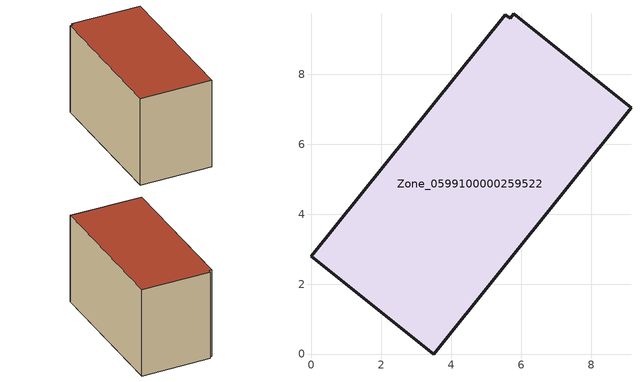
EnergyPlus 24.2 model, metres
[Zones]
Zone_0599100000259522
 floor ground (C_G): 5.54,9.71 5.68,9.6 5.79,9.73 9.14,7.04 3.5,0 0,2.8 z0.56
 wall outside (C_F): 5.54,9.71 0,2.8 3.5,0 9.14,7.04 5.79,9.73 5.68,9.6 5.54,9.71 z0.56:6.21
 roof outside (C_R): 5.68,9.6 5.54,9.71 0,2.8 3.5,0 9.14,7.04 5.79,9.73 z6.21
[BUILDING]
Pand.0599100000259522: North Axis=0; Terrain=City; Loads Convergence Tolerance Value=0.04; Temperature Convergence Tolerance Value=0.4; Solar Distribution=FullExterior; Maximum Number of Warmup Days=25; Minimum Number of Warmup Days=1
[Site:Location]
Rotterdam.The.Hague.AP_ZH_NLD Design_Conditions: Latitude=51.96; Longitude=4.45; Time Zone=1; Elevation=-4.5
[SITE:GROUNDTEMPERATURE:BUILDINGSURFACE]
18, 18, 18, 18, 18, 18, 18, 18, 18, 18, 18, 18
[MATERIAL] Thermal Absorptance=0.9; Solar Absorptance=0.7; Visible Absorptance=0.7
Name | Roughness | Thickness | Conductivity | Density | Specific Heat
G.TC.1946-1964 | MediumSmooth | 0.15 | 1 | 540 | 1210
F.TC.1946-1964 | Rough | 0.3 | 0.857143 | 1920 | 840
R.TC.1946-1964 | MediumRough | 0.2 | 0.235294 | 1500 | 1000
[CONSTRUCTION]
C_G: G.TC.1946-1964
C_F: F.TC.1946-1964
C_R: R.TC.1946-1964
[ZONE]
Zone_0599100000259522: Type=1; Multiplier=1; Ceiling Height=Autocalculate; Volume=Autocalculate; Floor Area=autocalculate; Part of Total Floor Area=Yes
[ZONEINFILTRATION:DESIGNFLOWRATE]
Infil_Zone_0599100000259522: Zone or ZoneList or Space or SpaceList=Zone_0599100000259522; Schedule=AlwaysOn; Design Flow Rate Calculation Method=Flow/Area; Flow Rate per Floor Area=0.003; Constant Term Coefficient=1; Temperature Term Coefficient=0; Velocity Term Coefficient=0; Velocity Squared Term Coefficient=0
[HVACTEMPLATE:ZONE:IDEALLOADSAIRSYSTEM]
Zone_0599100000259522: Maximum Heating Supply Air Temperature=50; Minimum Cooling Supply Air Temperature=13; Maximum Heating Supply Air Humidity Ratio=0.0156; Minimum Cooling Supply Air Humidity Ratio=0.0077; Heating Limit=NoLimit; Cooling Limit=NoLimit; Dehumidification Control Type=ConstantSensibleHeatRatio; Cooling Sensible Heat Ratio=0.7; Dehumidification Setpoint=60; Humidification Control Type=None; Humidification Setpoint=30; Outdoor Air Method=None; Outdoor Air Flow Rate per Person=0.00944; Outdoor Air Flow Rate per Zone Floor Area=0; Outdoor Air Flow Rate per Zone=0; Demand Controlled Ventilation Type=None; Outdoor Air Economizer Type=NoEconomizer; Heat Recovery Type=None; Sensible Heat Recovery Effectiveness=0.7; Latent Heat Recovery Effectiveness=0.65
[ZONECONTROL:THERMOSTAT]
ThermostatControl_Zone_0599100000259522: Zone or ZoneList=Zone_0599100000259522; Control Type Schedule=DualSetpointControlType; Control 1=Thermostat_Zone_0599100000259522; Temperature Difference Between Cutout And Setpoint=0
[THERMOSTATSETPOINT:DUALSETPOINT]
Thermostat_Zone_0599100000259522: Heating Setpoint Temperature Schedule=HeatingSetpoint_Zone_0599100000259522; Cooling Setpoint Temperature Schedule=CoolingSetpoint_Zone_0599100000259522
[SCHEDULE:COMPACT]
HeatingSetpoint_Zone_0599100000259522: Through: 12/31, For: AllDays, Until: 24:00, 21
CoolingSetpoint_Zone_0599100000259522: Through: 12/31, For: AllDays, Until: 24:00, 24
DualSetpointControlType: Through: 12/31, For: AllDays, Until: 24:00, 4
AlwaysOn: Through: 12/31, For: AllDays, Until: 24:00, 1
